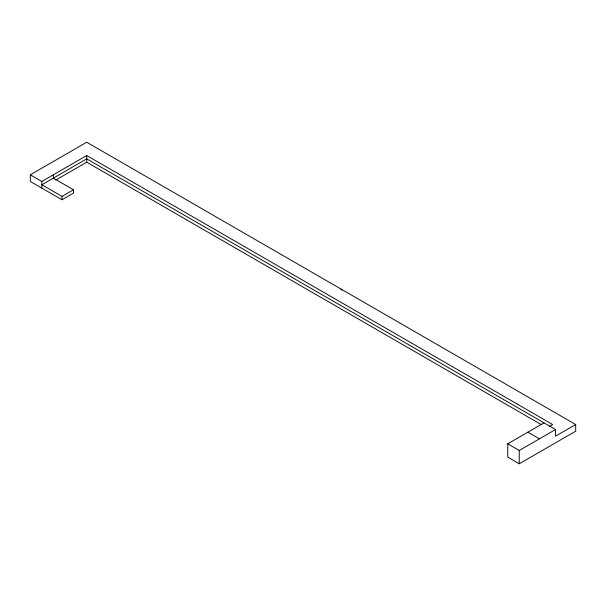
<?xml version="1.0" encoding="UTF-8"?>
<svg xmlns="http://www.w3.org/2000/svg" width="606" height="606" viewBox="0 0 606 606"><rect width="100%" height="100%" fill="white"/><g stroke="black" fill="none" stroke-linecap="round" stroke-linejoin="round"><path stroke-width="0.91" d="M41.822 188.118L41.822 181.467L30.3 174.816L30.3 181.467L62.009 199.738L73.493 193.109L73.493 189.784L53.336 178.141L53.336 174.816M30.3 174.816L86.741 142.236L575.7 424.533L575.7 431.184L519.259 463.764L507.745 457.113L507.745 443.819L544.021 422.867M41.822 181.467L86.741 155.53L552.664 424.533L549.521 426.344M55.782 180.058L86.741 162.181L541.196 424.564M575.7 424.533L555.543 436.168L555.543 429.518L86.741 158.855L41.852 184.777L62.009 196.412L73.493 189.784M507.745 443.819L519.259 450.47L555.543 429.518M527.902 432.176L539.416 438.827M340.761 288.888L341.958 290.319M519.259 450.47L519.259 463.764M86.741 155.53L86.741 162.181M62.009 196.412L62.009 199.738"/></g></svg>
